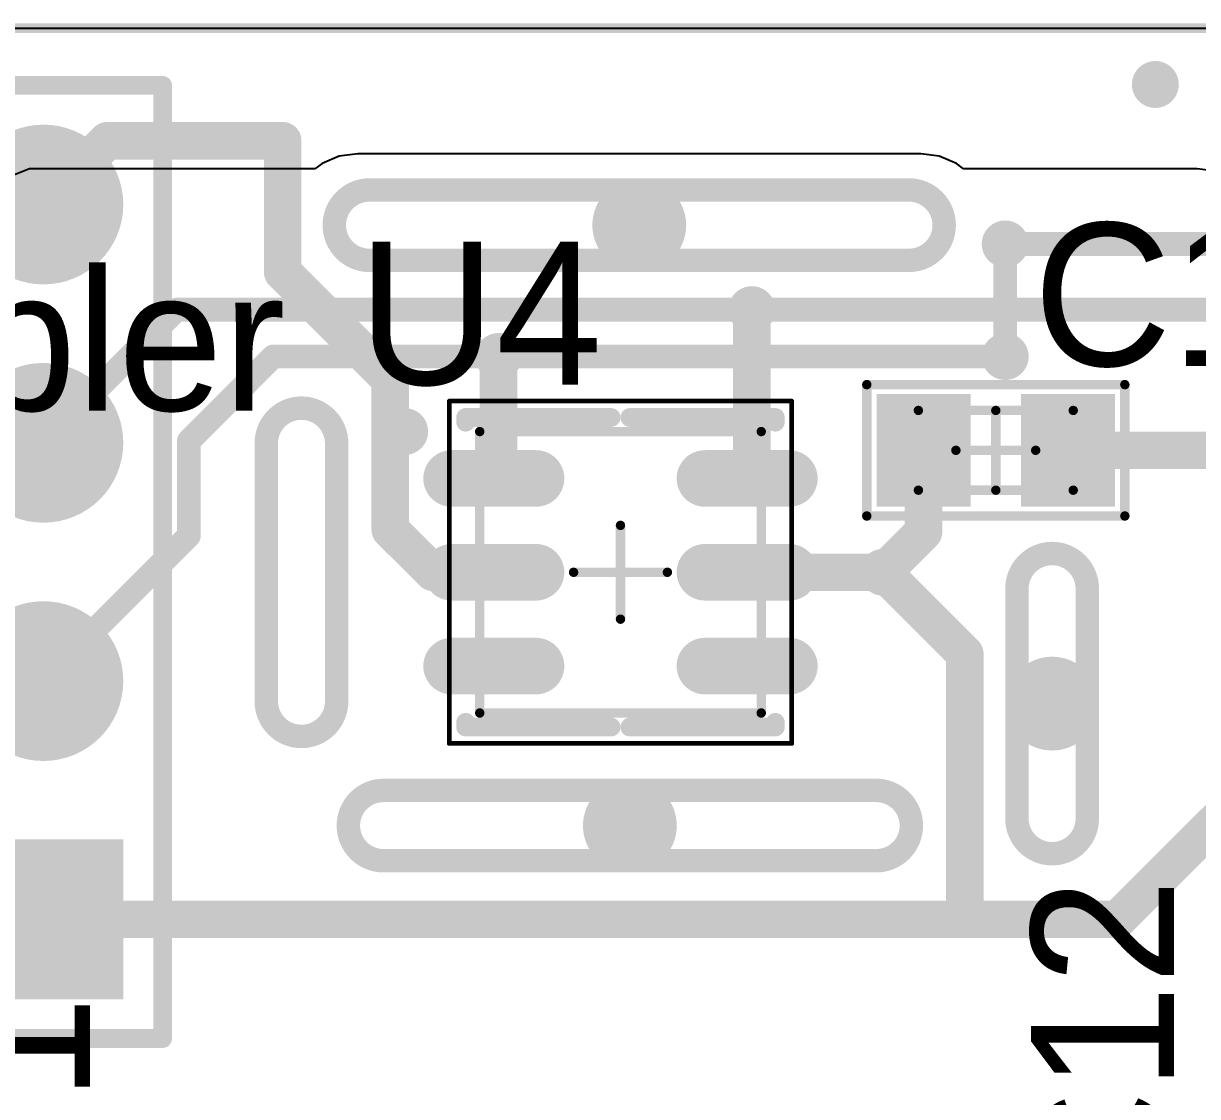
# Model space of a CAD drawing. Header units: millimetres. Extents: x 1 to 2.97, y 1.12 to 2.49.
# Drawn here: x 1.6826 to 2.1752, y 2.0152 to 2.4656 of the extents above; entities that cross this region are included whole.
import ezdxf

# ---------------------------------------------------------------- set-up
doc = ezdxf.new("R2010")
doc.units = ezdxf.units.MM
doc.header["$MEASUREMENT"] = 0
for name, color, linetype in [('BottomLayer', 5, 'Continuous'), ('BottomSolder', 6, 'Continuous'), ('Mechanical13', 56, 'Continuous'), ('Mechanical15', 56, 'Continuous'), ('Mechanical29', 56, 'Continuous'), ('MultiLayer', 9, 'Continuous'), ('PadHoleLayer', 156, 'Continuous'), ('TopLayer', 1, 'Continuous'), ('TopOverlay', 2, 'Continuous'), ('TopPaste', 8, 'Continuous'), ('TopSolder', 216, 'Continuous'), ('ViaHoleLayer', 16, 'Continuous')]:
    doc.layers.add(name, color=color, linetype=linetype)

# ---------------------------------------------------------------- blocks, each defined once
blk = doc.blocks.new('CONN_HDR1X4_33')
at = {"layer": 'BottomLayer', "const_width": 0.02953}
for points in [[(0.08524, 0, 1), (0.11476, 0, 1)], [(0.18524, 0, 1), (0.21476, 0, 1)], [(0.28524, 0, 1), (0.31476, 0, 1)]]:
    blk.add_lwpolyline(points, format="xyb", close=True, dxfattribs=at)
at = {"layer": 'BottomLayer'}
blk.add_solid([(-0.02953, -0.02953), (0.02953, -0.02953), (-0.02953, 0.02953), (0.02953, 0.02953)], dxfattribs=at)
at = {"layer": 'BottomSolder', "const_width": 0.03353}
for points in [[(0.08324, 0, 1), (0.11676, 0, 1)], [(0.18324, 0, 1), (0.21676, 0, 1)], [(0.28324, 0, 1), (0.31676, 0, 1)]]:
    blk.add_lwpolyline(points, format="xyb", close=True, dxfattribs=at)
at = {"layer": 'BottomSolder'}
blk.add_solid([(-0.03353, -0.03353), (0.03353, -0.03353), (-0.03353, 0.03353), (0.03353, 0.03353)], dxfattribs=at)
at = {"layer": 'MultiLayer', "const_width": 0.02953}
for points in [[(0.08524, 0, 1), (0.11476, 0, 1)], [(0.18524, 0, 1), (0.21476, 0, 1)], [(0.28524, 0, 1), (0.31476, 0, 1)]]:
    blk.add_lwpolyline(points, format="xyb", close=True, dxfattribs=at)
at = {"layer": 'MultiLayer'}
blk.add_solid([(-0.02953, -0.02953), (0.02953, -0.02953), (-0.02953, 0.02953), (0.02953, 0.02953)], dxfattribs=at)
at = {"layer": 'PadHoleLayer', "const_width": 0.01772}
for points in [[(-0.00886, 0, 1), (0.00886, 0, 1)], [(0.09114, 0, 1), (0.10886, 0, 1)], [(0.19114, 0, 1), (0.20886, 0, 1)], [(0.29114, 0, 1), (0.30886, 0, 1)]]:
    blk.add_lwpolyline(points, format="xyb", close=True, dxfattribs=at)
at = {"layer": 'TopLayer', "const_width": 0.02953}
for points in [[(0.08524, 0, 1), (0.11476, 0, 1)], [(0.18524, 0, 1), (0.21476, 0, 1)], [(0.28524, 0, 1), (0.31476, 0, 1)]]:
    blk.add_lwpolyline(points, format="xyb", close=True, dxfattribs=at)
at = {"layer": 'TopLayer'}
blk.add_solid([(-0.02953, -0.02953), (0.02953, -0.02953), (-0.02953, 0.02953), (0.02953, 0.02953)], dxfattribs=at)
at = {"layer": 'TopOverlay', "const_width": 0.00787}
for points in [[(-0.05, 0.05), (0.35, 0.05)], [(-0.05, 0.05), (-0.05, -0.05)], [(0.35, 0.05), (0.35, -0.05)], [(-0.05, -0.05), (0.35, -0.05)]]:
    blk.add_lwpolyline(points, dxfattribs=at)
at = {"layer": 'TopOverlay', "const_width": 0.00394}
for points in [[(-0.05197, 0.05, 1), (-0.04803, 0.05, 1)], [(-0.05197, 0.05, 1), (-0.04803, 0.05, 1)], [(0.34803, 0.05, 1), (0.35197, 0.05, 1)], [(0.34803, 0.05, 1), (0.35197, 0.05, 1)], [(-0.05197, -0.05, 1), (-0.04803, -0.05, 1)], [(-0.05197, -0.05, 1), (-0.04803, -0.05, 1)], [(0.34803, -0.05, 1), (0.35197, -0.05, 1)], [(0.34803, -0.05, 1), (0.35197, -0.05, 1)]]:
    blk.add_lwpolyline(points, format="xyb", close=True, dxfattribs=at)
at = {"layer": 'TopSolder', "const_width": 0.03353}
for points in [[(0.08324, 0, 1), (0.11676, 0, 1)], [(0.18324, 0, 1), (0.21676, 0, 1)], [(0.28324, 0, 1), (0.31676, 0, 1)]]:
    blk.add_lwpolyline(points, format="xyb", close=True, dxfattribs=at)
at = {"layer": 'TopSolder'}
blk.add_solid([(-0.03353, -0.03353), (0.03353, -0.03353), (-0.03353, 0.03353), (0.03353, 0.03353)], dxfattribs=at)
at = {"layer": 'TopOverlay'}
blk.add_text('1', height=0.05906, dxfattribs=at).set_placement((-0.07618, -0.01952))
blk = doc.blocks.new('CC0603_34')
at = {"layer": 'Mechanical13', "const_width": 0.00394}
for points in [[(-0.03248, 0.01673), (-0.03248, -0.01673)], [(0.03248, 0.01673), (-0.03248, 0.01673)], [(0.03248, 0.01673), (0.03248, -0.01673)], [(0.03248, -0.01673), (-0.03248, -0.01673)]]:
    blk.add_lwpolyline(points, dxfattribs=at)
at = {"layer": 'Mechanical13', "const_width": 0.00197}
for points in [[(-0.03346, 0.01673, 1), (-0.0315, 0.01673, 1)], [(-0.03346, 0.01673, 1), (-0.0315, 0.01673, 1)], [(0.0315, 0.01673, 1), (0.03346, 0.01673, 1)], [(0.0315, 0.01673, 1), (0.03346, 0.01673, 1)], [(-0.03346, -0.01673, 1), (-0.0315, -0.01673, 1)], [(-0.03346, -0.01673, 1), (-0.0315, -0.01673, 1)], [(0.0315, -0.01673, 1), (0.03346, -0.01673, 1)], [(0.0315, -0.01673, 1), (0.03346, -0.01673, 1)]]:
    blk.add_lwpolyline(points, format="xyb", close=True, dxfattribs=at)
at = {"layer": 'Mechanical15', "const_width": 0.00394}
for points in [[(0, 0.01673), (0, -0.01673)], [(0.01673, 0), (-0.01673, 0)]]:
    blk.add_lwpolyline(points, dxfattribs=at)
at = {"layer": 'Mechanical15', "const_width": 0.00197}
for points in [[(-0.00098, 0.01673, 1), (0.00098, 0.01673, 1)], [(-0.01772, 0, 1), (-0.01575, 0, 1)], [(0.01575, 0, 1), (0.01772, 0, 1)], [(-0.00098, -0.01673, 1), (0.00098, -0.01673, 1)]]:
    blk.add_lwpolyline(points, format="xyb", close=True, dxfattribs=at)
at = {"layer": 'TopLayer'}
for points in [[(-0.04606, -0.01969), (-0.01457, -0.01969), (-0.04606, 0.01969), (-0.01457, 0.01969)], [(0.01457, -0.01969), (0.04606, -0.01969), (0.01457, 0.01969), (0.04606, 0.01969)]]:
    blk.add_solid(points, dxfattribs=at)
at = {"layer": 'TopOverlay', "const_width": 0.00394}
for points in [[(-0.05413, 0.02756), (-0.05413, -0.02756)], [(0.05413, 0.02756), (-0.05413, 0.02756)], [(0.05413, 0.02756), (0.05413, -0.02756)], [(0.05413, -0.02756), (-0.05413, -0.02756)]]:
    blk.add_lwpolyline(points, dxfattribs=at)
at = {"layer": 'TopOverlay', "const_width": 0.00197}
for points in [[(-0.05512, 0.02756, 1), (-0.05315, 0.02756, 1)], [(-0.05512, 0.02756, 1), (-0.05315, 0.02756, 1)], [(0.05315, 0.02756, 1), (0.05512, 0.02756, 1)], [(0.05315, 0.02756, 1), (0.05512, 0.02756, 1)], [(-0.05512, -0.02756, 1), (-0.05315, -0.02756, 1)], [(-0.05512, -0.02756, 1), (-0.05315, -0.02756, 1)], [(0.05315, -0.02756, 1), (0.05512, -0.02756, 1)], [(0.05315, -0.02756, 1), (0.05512, -0.02756, 1)]]:
    blk.add_lwpolyline(points, format="xyb", close=True, dxfattribs=at)
at = {"layer": 'TopPaste'}
for points in [[(-0.04606, -0.01969), (-0.01457, -0.01969), (-0.04606, 0.01969), (-0.01457, 0.01969)], [(0.01457, -0.01969), (0.04606, -0.01969), (0.01457, 0.01969), (0.04606, 0.01969)]]:
    blk.add_solid(points, dxfattribs=at)
at = {"layer": 'TopSolder'}
for points in [[(-0.05006, -0.02369), (-0.01057, -0.02369), (-0.05006, 0.02369), (-0.01057, 0.02369)], [(0.01057, -0.02369), (0.05006, -0.02369), (0.01057, 0.02369), (0.05006, 0.02369)]]:
    blk.add_solid(points, dxfattribs=at)
blk = doc.blocks.new('QFN3_3_6P_35')
at = {"layer": 'Mechanical13', "const_width": 0.00394}
for points in [[(-0.05906, 0.05906), (0.05906, 0.05906)], [(-0.05906, -0.05906), (-0.05906, 0.05906)], [(0.05906, -0.05906), (0.05906, 0.05906)], [(-0.05906, -0.05906), (0.05906, -0.05906)]]:
    blk.add_lwpolyline(points, dxfattribs=at)
at = {"layer": 'Mechanical13', "const_width": 0.00197}
for points in [[(-0.06004, 0.05906, 1), (-0.05807, 0.05906, 1)], [(-0.06004, 0.05906, 1), (-0.05807, 0.05906, 1)], [(0.05807, 0.05906, 1), (0.06004, 0.05906, 1)], [(0.05807, 0.05906, 1), (0.06004, 0.05906, 1)], [(-0.06004, -0.05906, 1), (-0.05807, -0.05906, 1)], [(-0.06004, -0.05906, 1), (-0.05807, -0.05906, 1)], [(0.05807, -0.05906, 1), (0.06004, -0.05906, 1)], [(0.05807, -0.05906, 1), (0.06004, -0.05906, 1)]]:
    blk.add_lwpolyline(points, format="xyb", close=True, dxfattribs=at)
at = {"layer": 'Mechanical15'}
for points, const_width in [([(-0.07185, 0.07185), (0.07185, 0.07185)], 0.00197), ([(-0.07185, -0.07185), (-0.07185, 0.07185)], 0.00197), ([(0.07185, -0.07185), (0.07185, 0.07185)], 0.00197), ([(0, -0.01969), (0, 0.01969)], 0.00394), ([(-0.01969, 0), (0.01969, 0)], 0.00394), ([(-0.07185, -0.07185), (0.07185, -0.07185)], 0.00197)]:
    blk.add_lwpolyline(points, dxfattribs=dict(at, const_width=const_width))
for points, const_width in [([(-0.07234, 0.07185, 1), (-0.07136, 0.07185, 1)], 0.000984), ([(-0.07234, 0.07185, 1), (-0.07136, 0.07185, 1)], 0.000984), ([(0.07136, 0.07185, 1), (0.07234, 0.07185, 1)], 0.000984), ([(0.07136, 0.07185, 1), (0.07234, 0.07185, 1)], 0.000984), ([(-0.00098, 0.01969, 1), (0.00098, 0.01969, 1)], 0.00197), ([(-0.02067, 0, 1), (-0.0187, 0, 1)], 0.00197), ([(0.0187, 0, 1), (0.02067, 0, 1)], 0.00197), ([(-0.00098, -0.01969, 1), (0.00098, -0.01969, 1)], 0.00197), ([(-0.07234, -0.07185, 1), (-0.07136, -0.07185, 1)], 0.000984), ([(-0.07234, -0.07185, 1), (-0.07136, -0.07185, 1)], 0.000984), ([(0.07136, -0.07185, 1), (0.07234, -0.07185, 1)], 0.000984), ([(0.07136, -0.07185, 1), (0.07234, -0.07185, 1)], 0.000984)]:
    blk.add_lwpolyline(points, format="xyb", close=True, dxfattribs=dict(at, const_width=const_width))
at = {"layer": 'TopLayer', "const_width": 0.01575}
for points in [[(-0.07087, 0.03937), (-0.03543, 0.03937)], [(0.03543, 0.03937), (0.07087, 0.03937)], [(-0.07087, 0), (-0.03543, 0)], [(0.03543, 0), (0.07087, 0)], [(-0.07087, -0.03937), (-0.03543, -0.03937)], [(0.03543, -0.03937), (0.07087, -0.03937)]]:
    blk.add_lwpolyline(points, dxfattribs=at)
at = {"layer": 'TopLayer', "const_width": 0.00787}
for points in [[(-0.0748, 0.03937, 1), (-0.06693, 0.03937, 1)], [(-0.03937, 0.03937, 1), (-0.0315, 0.03937, 1)], [(0.0315, 0.03937, 1), (0.03937, 0.03937, 1)], [(0.06693, 0.03937, 1), (0.0748, 0.03937, 1)], [(-0.0748, 0, 1), (-0.06693, 0, 1)], [(-0.03937, 0, 1), (-0.0315, 0, 1)], [(0.0315, 0, 1), (0.03937, 0, 1)], [(0.06693, 0, 1), (0.0748, 0, 1)], [(-0.0748, -0.03937, 1), (-0.06693, -0.03937, 1)], [(-0.03937, -0.03937, 1), (-0.0315, -0.03937, 1)], [(0.0315, -0.03937, 1), (0.03937, -0.03937, 1)], [(0.06693, -0.03937, 1), (0.0748, -0.03937, 1)]]:
    blk.add_lwpolyline(points, format="xyb", close=True, dxfattribs=at)
at = {"layer": 'TopOverlay'}
for points, const_width in [([(-0.08563, 0.05906, 1), (-0.09547, 0.05906, 1)], 0.00984), ([(-0.06693, 0.06496, 1), (-0.06299, 0.06496, 1)], 0.00394), ([(-0.06693, 0.06496, 1), (-0.06299, 0.06496, 1)], 0.00394), ([(-0.06693, 0.06299, 1), (-0.06299, 0.06299, 1)], 0.00394), ([(-0.00591, 0.06496, 1), (-0.00197, 0.06496, 1)], 0.00394), ([(0.00197, 0.06496, 1), (0.00591, 0.06496, 1)], 0.00394), ([(0.06299, 0.06496, 1), (0.06693, 0.06496, 1)], 0.00394), ([(0.06299, 0.06496, 1), (0.06693, 0.06496, 1)], 0.00394), ([(0.06299, 0.06299, 1), (0.06693, 0.06299, 1)], 0.00394), ([(-0.09793, 0.05906, 1), (-0.09301, 0.05906, 1)], 0.00492), ([(-0.08809, 0.05906, 1), (-0.08317, 0.05906, 1)], 0.00492), ([(-0.06693, -0.06299, 1), (-0.06299, -0.06299, 1)], 0.00394), ([(0.06299, -0.06299, 1), (0.06693, -0.06299, 1)], 0.00394), ([(-0.06693, -0.06496, 1), (-0.06299, -0.06496, 1)], 0.00394), ([(-0.06693, -0.06496, 1), (-0.06299, -0.06496, 1)], 0.00394), ([(-0.00591, -0.06496, 1), (-0.00197, -0.06496, 1)], 0.00394), ([(0.00197, -0.06496, 1), (0.00591, -0.06496, 1)], 0.00394), ([(0.06299, -0.06496, 1), (0.06693, -0.06496, 1)], 0.00394), ([(0.06299, -0.06496, 1), (0.06693, -0.06496, 1)], 0.00394)]:
    blk.add_lwpolyline(points, format="xyb", close=True, dxfattribs=dict(at, const_width=const_width))
at = {"layer": 'TopOverlay', "const_width": 0.00787}
for points in [[(-0.06496, 0.06496), (-0.00394, 0.06496)], [(-0.06496, 0.06299), (-0.06496, 0.06496)], [(0.00394, 0.06496), (0.06496, 0.06496)], [(0.06496, 0.06299), (0.06496, 0.06496)], [(-0.06496, -0.06496), (-0.06496, -0.06299)], [(0.06496, -0.06496), (0.06496, -0.06299)], [(-0.06496, -0.06496), (-0.00394, -0.06496)], [(0.00394, -0.06496), (0.06496, -0.06496)]]:
    blk.add_lwpolyline(points, dxfattribs=at)
at = {"layer": 'TopPaste', "const_width": 0.01575}
for points in [[(-0.07087, 0.03937), (-0.03543, 0.03937)], [(0.03543, 0.03937), (0.07087, 0.03937)], [(-0.07087, 0), (-0.03543, 0)], [(0.03543, 0), (0.07087, 0)], [(-0.07087, -0.03937), (-0.03543, -0.03937)], [(0.03543, -0.03937), (0.07087, -0.03937)]]:
    blk.add_lwpolyline(points, dxfattribs=at)
at = {"layer": 'TopPaste', "const_width": 0.00787}
for points in [[(-0.0748, 0.03937, 1), (-0.06693, 0.03937, 1)], [(-0.03937, 0.03937, 1), (-0.0315, 0.03937, 1)], [(0.0315, 0.03937, 1), (0.03937, 0.03937, 1)], [(0.06693, 0.03937, 1), (0.0748, 0.03937, 1)], [(-0.0748, 0, 1), (-0.06693, 0, 1)], [(-0.03937, 0, 1), (-0.0315, 0, 1)], [(0.0315, 0, 1), (0.03937, 0, 1)], [(0.06693, 0, 1), (0.0748, 0, 1)], [(-0.0748, -0.03937, 1), (-0.06693, -0.03937, 1)], [(-0.03937, -0.03937, 1), (-0.0315, -0.03937, 1)], [(0.0315, -0.03937, 1), (0.03937, -0.03937, 1)], [(0.06693, -0.03937, 1), (0.0748, -0.03937, 1)]]:
    blk.add_lwpolyline(points, format="xyb", close=True, dxfattribs=at)
at = {"layer": 'TopSolder', "const_width": 0.02375}
for points in [[(-0.07087, 0.03937), (-0.03543, 0.03937)], [(0.03543, 0.03937), (0.07087, 0.03937)], [(-0.07087, 0), (-0.03543, 0)], [(0.03543, 0), (0.07087, 0)], [(-0.07087, -0.03937), (-0.03543, -0.03937)], [(0.03543, -0.03937), (0.07087, -0.03937)]]:
    blk.add_lwpolyline(points, dxfattribs=at)
at = {"layer": 'TopSolder', "const_width": 0.01187}
for points in [[(-0.0768, 0.03937, 1), (-0.06493, 0.03937, 1)], [(-0.04137, 0.03937, 1), (-0.0295, 0.03937, 1)], [(0.0295, 0.03937, 1), (0.04137, 0.03937, 1)], [(0.06493, 0.03937, 1), (0.0768, 0.03937, 1)], [(-0.0768, 0, 1), (-0.06493, 0, 1)], [(-0.04137, 0, 1), (-0.0295, 0, 1)], [(0.0295, 0, 1), (0.04137, 0, 1)], [(0.06493, 0, 1), (0.0768, 0, 1)], [(-0.0768, -0.03937, 1), (-0.06493, -0.03937, 1)], [(-0.04137, -0.03937, 1), (-0.0295, -0.03937, 1)], [(0.0295, -0.03937, 1), (0.04137, -0.03937, 1)], [(0.06493, -0.03937, 1), (0.0768, -0.03937, 1)]]:
    blk.add_lwpolyline(points, format="xyb", close=True, dxfattribs=at)

msp = doc.modelspace()

# ---------------------------------------------------------------- linework, layer by layer
at = {"layer": 'BottomLayer'}
for p, q in [((1.66535, 2.46358), (2.96457, 2.46358)), ((1.81509, 2.40983), (1.80786, 2.40684)), ((1.82283, 2.41085), (1.81509, 2.40983)), ((2.05906, 2.41085), (1.82283, 2.41085)), ((2.0668, 2.40983), (2.05906, 2.41085)), ((2.07403, 2.40684), (2.0668, 2.40983)), ((1.68504, 2.40453), (1.66949, 2.39831)), ((1.80486, 2.40453), (1.68504, 2.40453)), ((1.80786, 2.40684), (1.80486, 2.40453)), ((2.07703, 2.40453), (2.07403, 2.40684)), ((2.17503, 2.40453), (2.07703, 2.40453)), ((2.18042, 2.40382), (2.17503, 2.40453))]:
    msp.add_line(p, q, dxfattribs=at)
for points, const_width in [([(2.15256, 2.43996, 1), (2.1624, 2.43996, 1)], 0.00984), ([(1.9311, 2.38091, 1), (1.95079, 2.38091, 1)], 0.01969), ([(2.08957, 2.37303, 1), (2.09941, 2.37303, 1)], 0.00984), ([(2.09199, 2.37303, 1), (2.09699, 2.37303, 1)], 0.005), ([(1.98327, 2.34547, 1), (1.99311, 2.34547, 1)], 0.00984), ([(1.74435, 2.34547, 1), (1.74935, 2.34547, 1)], 0.005), ([(1.74435, 2.34547, 1), (1.74935, 2.34547, 1)], 0.005), ([(1.98569, 2.34547, 1), (1.99069, 2.34547, 1)], 0.005), ([(1.98569, 2.34547, 1), (1.99069, 2.34547, 1)], 0.005), ([(1.98569, 2.34547, 1), (1.99069, 2.34547, 1)], 0.005), ([(1.98372, 2.3435, 1), (1.98872, 2.3435, 1)], 0.005), ([(1.87697, 2.32579, 1), (1.88681, 2.32579, 1)], 0.00984), ([(2.08957, 2.32579, 1), (2.09941, 2.32579, 1)], 0.00984), ([(1.7849, 2.32579, 1), (1.7899, 2.32579, 1)], 0.005), ([(1.7849, 2.32579, 1), (1.7899, 2.32579, 1)], 0.005), ([(1.87939, 2.32579, 1), (1.88439, 2.32579, 1)], 0.005), ([(1.87939, 2.32579, 1), (1.88439, 2.32579, 1)], 0.005), ([(1.87939, 2.32579, 1), (1.88439, 2.32579, 1)], 0.005), ([(2.09199, 2.32579, 1), (2.09699, 2.32579, 1)], 0.005), ([(1.87939, 2.31791, 1), (1.88439, 2.31791, 1)], 0.005), ([(1.68844, 2.28957, 1), (1.69344, 2.28957, 1)], 0.005), ([(1.74947, 2.29035, 1), (1.75447, 2.29035, 1)], 0.005), ([(1.74947, 2.29035, 1), (1.75447, 2.29035, 1)], 0.005), ([(1.74947, 2.25059, 1), (1.75447, 2.25059, 1)], 0.005), ([(1.74947, 2.25059, 1), (1.75447, 2.25059, 1)], 0.005), ([(2.03839, 2.23524, 1), (2.04823, 2.23524, 1)], 0.00984), ([(2.03937, 2.23524, 1), (2.04724, 2.23524, 1)], 0.00787), ([(2.07362, 2.20098, 1), (2.0815, 2.20098, 1)], 0.00787), ([(2.07362, 2.20098, 1), (2.0815, 2.20098, 1)], 0.00787), ([(2.10433, 2.18012, 1), (2.12402, 2.18012, 1)], 0.01969), ([(1.68844, 2.18957, 1), (1.69344, 2.18957, 1)], 0.005), ([(1.92717, 2.12894, 1), (1.94685, 2.12894, 1)], 0.01969), ([(1.68701, 2.08957, 1), (1.69488, 2.08957, 1)], 0.00787), ([(2.07362, 2.08957, 1), (2.0815, 2.08957, 1)], 0.00787), ([(2.1378, 2.08957, 1), (2.14567, 2.08957, 1)], 0.00787), ([(2.1378, 2.08957, 1), (2.14567, 2.08957, 1)], 0.00787)]:
    msp.add_lwpolyline(points, format="xyb", close=True, dxfattribs=dict(at, const_width=const_width))
for points, const_width in [([(2.09449, 2.37303), (2.38583, 2.37303)], 0.01), ([(1.69094, 2.28957), (1.74685, 2.34547)], 0.01), ([(1.74685, 2.34547), (1.98819, 2.34547)], 0.01), ([(1.98622, 2.3435), (1.98819, 2.34547)], 0.01), ([(1.98819, 2.34547), (2.35827, 2.34547)], 0.01), ([(1.75197, 2.29035), (1.7874, 2.32579)], 0.01), ([(1.7874, 2.32579), (1.88189, 2.32579)], 0.01), ([(1.88189, 2.32579), (2.09449, 2.32579)], 0.01), ([(1.88189, 2.31791), (1.88189, 2.32579)], 0.01), ([(2.14173, 2.08957), (2.34646, 2.29429)], 0.01575), ([(1.75197, 2.25059), (1.75197, 2.29035)], 0.01), ([(1.69094, 2.18957), (1.75197, 2.25059)], 0.01), ([(2.04331, 2.23524), (2.07756, 2.20098)], 0.01575), ([(2.07756, 2.08957), (2.07756, 2.20098)], 0.01575), ([(1.69094, 2.08957), (2.14173, 2.08957)], 0.01575)]:
    msp.add_lwpolyline(points, dxfattribs=dict(at, const_width=const_width))
at = {"layer": 'BottomSolder', "const_width": 0.01969}
for points in [[(1.9311, 2.38091, 1), (1.95079, 2.38091, 1)], [(2.10433, 2.18012, 1), (2.12402, 2.18012, 1)], [(1.92717, 2.12894, 1), (1.94685, 2.12894, 1)]]:
    msp.add_lwpolyline(points, format="xyb", close=True, dxfattribs=at)
at = {"layer": 'Mechanical29', "const_width": 0.00394}
msp.add_lwpolyline([(1, 2.46358), (2.9685, 2.46358)], dxfattribs=at)
at = {"layer": 'MultiLayer'}
for points, const_width in [([(2.15256, 2.43996, 1), (2.1624, 2.43996, 1)], 0.00984), ([(1.9311, 2.38091, 1), (1.95079, 2.38091, 1)], 0.01969), ([(2.08957, 2.37303, 1), (2.09941, 2.37303, 1)], 0.00984), ([(1.98327, 2.34547, 1), (1.99311, 2.34547, 1)], 0.00984), ([(1.87697, 2.32579, 1), (1.88681, 2.32579, 1)], 0.00984), ([(2.08957, 2.32579, 1), (2.09941, 2.32579, 1)], 0.00984), ([(2.03839, 2.23524, 1), (2.04823, 2.23524, 1)], 0.00984), ([(2.10433, 2.18012, 1), (2.12402, 2.18012, 1)], 0.01969), ([(1.92717, 2.12894, 1), (1.94685, 2.12894, 1)], 0.01969)]:
    msp.add_lwpolyline(points, format="xyb", close=True, dxfattribs=dict(at, const_width=const_width))
at = {"layer": 'PadHoleLayer', "const_width": 0.00984}
for points in [[(2.05413, 2.36614), (1.82776, 2.36614, -1), (1.82776, 2.39567), (2.05413, 2.39567, -1)], [(1.78445, 2.1811), (1.78445, 2.28937, -1), (1.81398, 2.28937), (1.81398, 2.1811, -1)], [(2.12894, 2.22835), (2.12894, 2.13189, -1), (2.09941, 2.13189), (2.09941, 2.22835, -1)], [(2.04035, 2.11417), (1.83366, 2.11417, -1), (1.83366, 2.1437), (2.04035, 2.1437, -1)]]:
    msp.add_lwpolyline(points, format="xyb", close=True, dxfattribs=at)
at = {"layer": 'TopLayer'}
for p, q in [((1.66535, 2.46358), (2.96457, 2.46358)), ((1.81509, 2.40983), (1.80786, 2.40684)), ((1.82283, 2.41085), (1.81509, 2.40983)), ((2.05906, 2.41085), (1.82283, 2.41085)), ((2.0668, 2.40983), (2.05906, 2.41085)), ((2.07403, 2.40684), (2.0668, 2.40983)), ((1.68504, 2.40453), (1.66949, 2.39831)), ((1.80486, 2.40453), (1.68504, 2.40453)), ((1.80786, 2.40684), (1.80486, 2.40453)), ((2.07703, 2.40453), (2.07403, 2.40684)), ((2.17503, 2.40453), (2.07703, 2.40453)), ((2.18042, 2.40382), (2.17503, 2.40453))]:
    msp.add_line(p, q, dxfattribs=at)
for points, const_width in [([(2.15256, 2.43996, 1), (2.1624, 2.43996, 1)], 0.00984), ([(1.71378, 2.41634, 1), (1.72165, 2.41634, 1)], 0.00787), ([(1.71378, 2.41634, 1), (1.72165, 2.41634, 1)], 0.00787), ([(1.7874, 2.41634, 1), (1.79528, 2.41634, 1)], 0.00787), ([(1.7874, 2.41634, 1), (1.79528, 2.41634, 1)], 0.00787), ([(1.9311, 2.38091, 1), (1.95079, 2.38091, 1)], 0.01969), ([(1.68701, 2.38957, 1), (1.69488, 2.38957, 1)], 0.00787), ([(2.08957, 2.37303, 1), (2.09941, 2.37303, 1)], 0.00984), ([(2.09199, 2.37303, 1), (2.09699, 2.37303, 1)], 0.005), ([(1.7874, 2.36122, 1), (1.79528, 2.36122, 1)], 0.00787), ([(1.7874, 2.36122, 1), (1.79528, 2.36122, 1)], 0.00787), ([(1.98327, 2.34547, 1), (1.99311, 2.34547, 1)], 0.00984), ([(1.98425, 2.34547, 1), (1.99213, 2.34547, 1)], 0.00787), ([(1.87697, 2.32579, 1), (1.88681, 2.32579, 1)], 0.00984), ([(2.08957, 2.32579, 1), (2.09941, 2.32579, 1)], 0.00984), ([(1.87795, 2.32579, 1), (1.88583, 2.32579, 1)], 0.00787), ([(2.09199, 2.32579, 1), (2.09699, 2.32579, 1)], 0.005), ([(1.83252, 2.3161, 1), (1.84039, 2.3161, 1)], 0.00787), ([(1.83252, 2.3161, 1), (1.84039, 2.3161, 1)], 0.00787), ([(2.11811, 2.28642, 1), (2.12598, 2.28642, 1)], 0.00787), ([(1.87598, 2.27461, 1), (1.88386, 2.27461, 1)], 0.00787), ([(1.87795, 2.27657, 1), (1.88583, 2.27657, 1)], 0.00787), ([(1.87795, 2.27657, 1), (1.88583, 2.27657, 1)], 0.00787), ([(1.98228, 2.27461, 1), (1.99016, 2.27461, 1)], 0.00787), ([(1.98425, 2.27657, 1), (1.99213, 2.27657, 1)], 0.00787), ([(1.98425, 2.27657, 1), (1.99213, 2.27657, 1)], 0.00787), ([(2.0563, 2.27461, 1), (2.06417, 2.27461, 1)], 0.00787), ([(1.83252, 2.25311, 1), (1.84039, 2.25311, 1)], 0.00787), ([(1.83252, 2.25311, 1), (1.84039, 2.25311, 1)], 0.00787), ([(2.0563, 2.25217, 1), (2.06417, 2.25217, 1)], 0.00787), ([(2.0563, 2.25217, 1), (2.06417, 2.25217, 1)], 0.00787), ([(1.85039, 2.23524, 1), (1.85827, 2.23524, 1)], 0.00787), ([(1.85039, 2.23524, 1), (1.85827, 2.23524, 1)], 0.00787), ([(1.87598, 2.23524, 1), (1.88386, 2.23524, 1)], 0.00787), ([(1.98228, 2.23524, 1), (1.99016, 2.23524, 1)], 0.00787), ([(2.03839, 2.23524, 1), (2.04823, 2.23524, 1)], 0.00984), ([(2.03937, 2.23524, 1), (2.04724, 2.23524, 1)], 0.00787), ([(2.03937, 2.23524, 1), (2.04724, 2.23524, 1)], 0.00787), ([(2.10433, 2.18012, 1), (2.12402, 2.18012, 1)], 0.01969), ([(1.92717, 2.12894, 1), (1.94685, 2.12894, 1)], 0.01969)]:
    msp.add_lwpolyline(points, format="xyb", close=True, dxfattribs=dict(at, const_width=const_width))
for points, const_width in [([(1.69094, 2.38957), (1.71772, 2.41634)], 0.01575), ([(1.71772, 2.41634), (1.79134, 2.41634)], 0.01575), ([(1.79134, 2.36122), (1.79134, 2.41634)], 0.01575), ([(2.09449, 2.32579), (2.09449, 2.37303)], 0.01), ([(1.79134, 2.36122), (1.83646, 2.3161)], 0.01575), ([(1.98819, 2.27657), (1.98819, 2.34547)], 0.01575), ([(1.88189, 2.27657), (1.88189, 2.32579)], 0.01575), ([(1.83646, 2.25311), (1.83646, 2.3161)], 0.01575), ([(2.12205, 2.28642), (2.20591, 2.28642)], 0.01575), ([(1.87992, 2.27461), (1.88189, 2.27657)], 0.01575), ([(1.98622, 2.27461), (1.98819, 2.27657)], 0.01575), ([(2.06024, 2.25217), (2.06024, 2.27461)], 0.01575), ([(1.83646, 2.25311), (1.85433, 2.23524)], 0.01575), ([(2.04331, 2.23524), (2.06024, 2.25217)], 0.01575), ([(1.85433, 2.23524), (1.87992, 2.23524)], 0.01575), ([(1.98622, 2.23524), (2.04331, 2.23524)], 0.01575)]:
    msp.add_lwpolyline(points, dxfattribs=dict(at, const_width=const_width))
at = {"layer": 'TopSolder', "const_width": 0.01969}
for points in [[(1.9311, 2.38091, 1), (1.95079, 2.38091, 1)], [(2.10433, 2.18012, 1), (2.12402, 2.18012, 1)], [(1.92717, 2.12894, 1), (1.94685, 2.12894, 1)]]:
    msp.add_lwpolyline(points, format="xyb", close=True, dxfattribs=at)
at = {"layer": 'ViaHoleLayer', "const_width": 0.00591}
for points in [[(2.15453, 2.43996, 1), (2.16043, 2.43996, 1)], [(2.09154, 2.37303, 1), (2.09744, 2.37303, 1)], [(1.98524, 2.34547, 1), (1.99114, 2.34547, 1)], [(1.87894, 2.32579, 1), (1.88484, 2.32579, 1)], [(2.09154, 2.32579, 1), (2.09744, 2.32579, 1)], [(2.04035, 2.23524, 1), (2.04626, 2.23524, 1)]]:
    msp.add_lwpolyline(points, format="xyb", close=True, dxfattribs=at)

# ---------------------------------------------------------------- block references
for name, p, rotation in [('CONN_HDR1X4_33', (1.69094, 2.08957), 90), ('CC0603_34', (2.09055, 2.28642), 180)]:
    msp.add_blockref(name, p, dxfattribs=dict(rotation=rotation))
msp.add_blockref('QFN3_3_6P_35', (1.93307, 2.23524))

# ---------------------------------------------------------------- texts
at = {"layer": 'TopOverlay'}
for s, p in [('C17', (2.1063, 2.32185)), ('U4', (1.82283, 2.31398))]:
    msp.add_text(s, height=0.06, dxfattribs=at).set_placement(p)
for s, height, rotation, p in [('PH & ThermoCoupler', 0.0590551, 360, (1.03763, 2.30308)), ('C12', 0.06, 90, (2.16535, 1.95965))]:
    msp.add_text(s, height=height, rotation=rotation, dxfattribs=at).set_placement(p)

doc.saveas('drawing.dxf')
